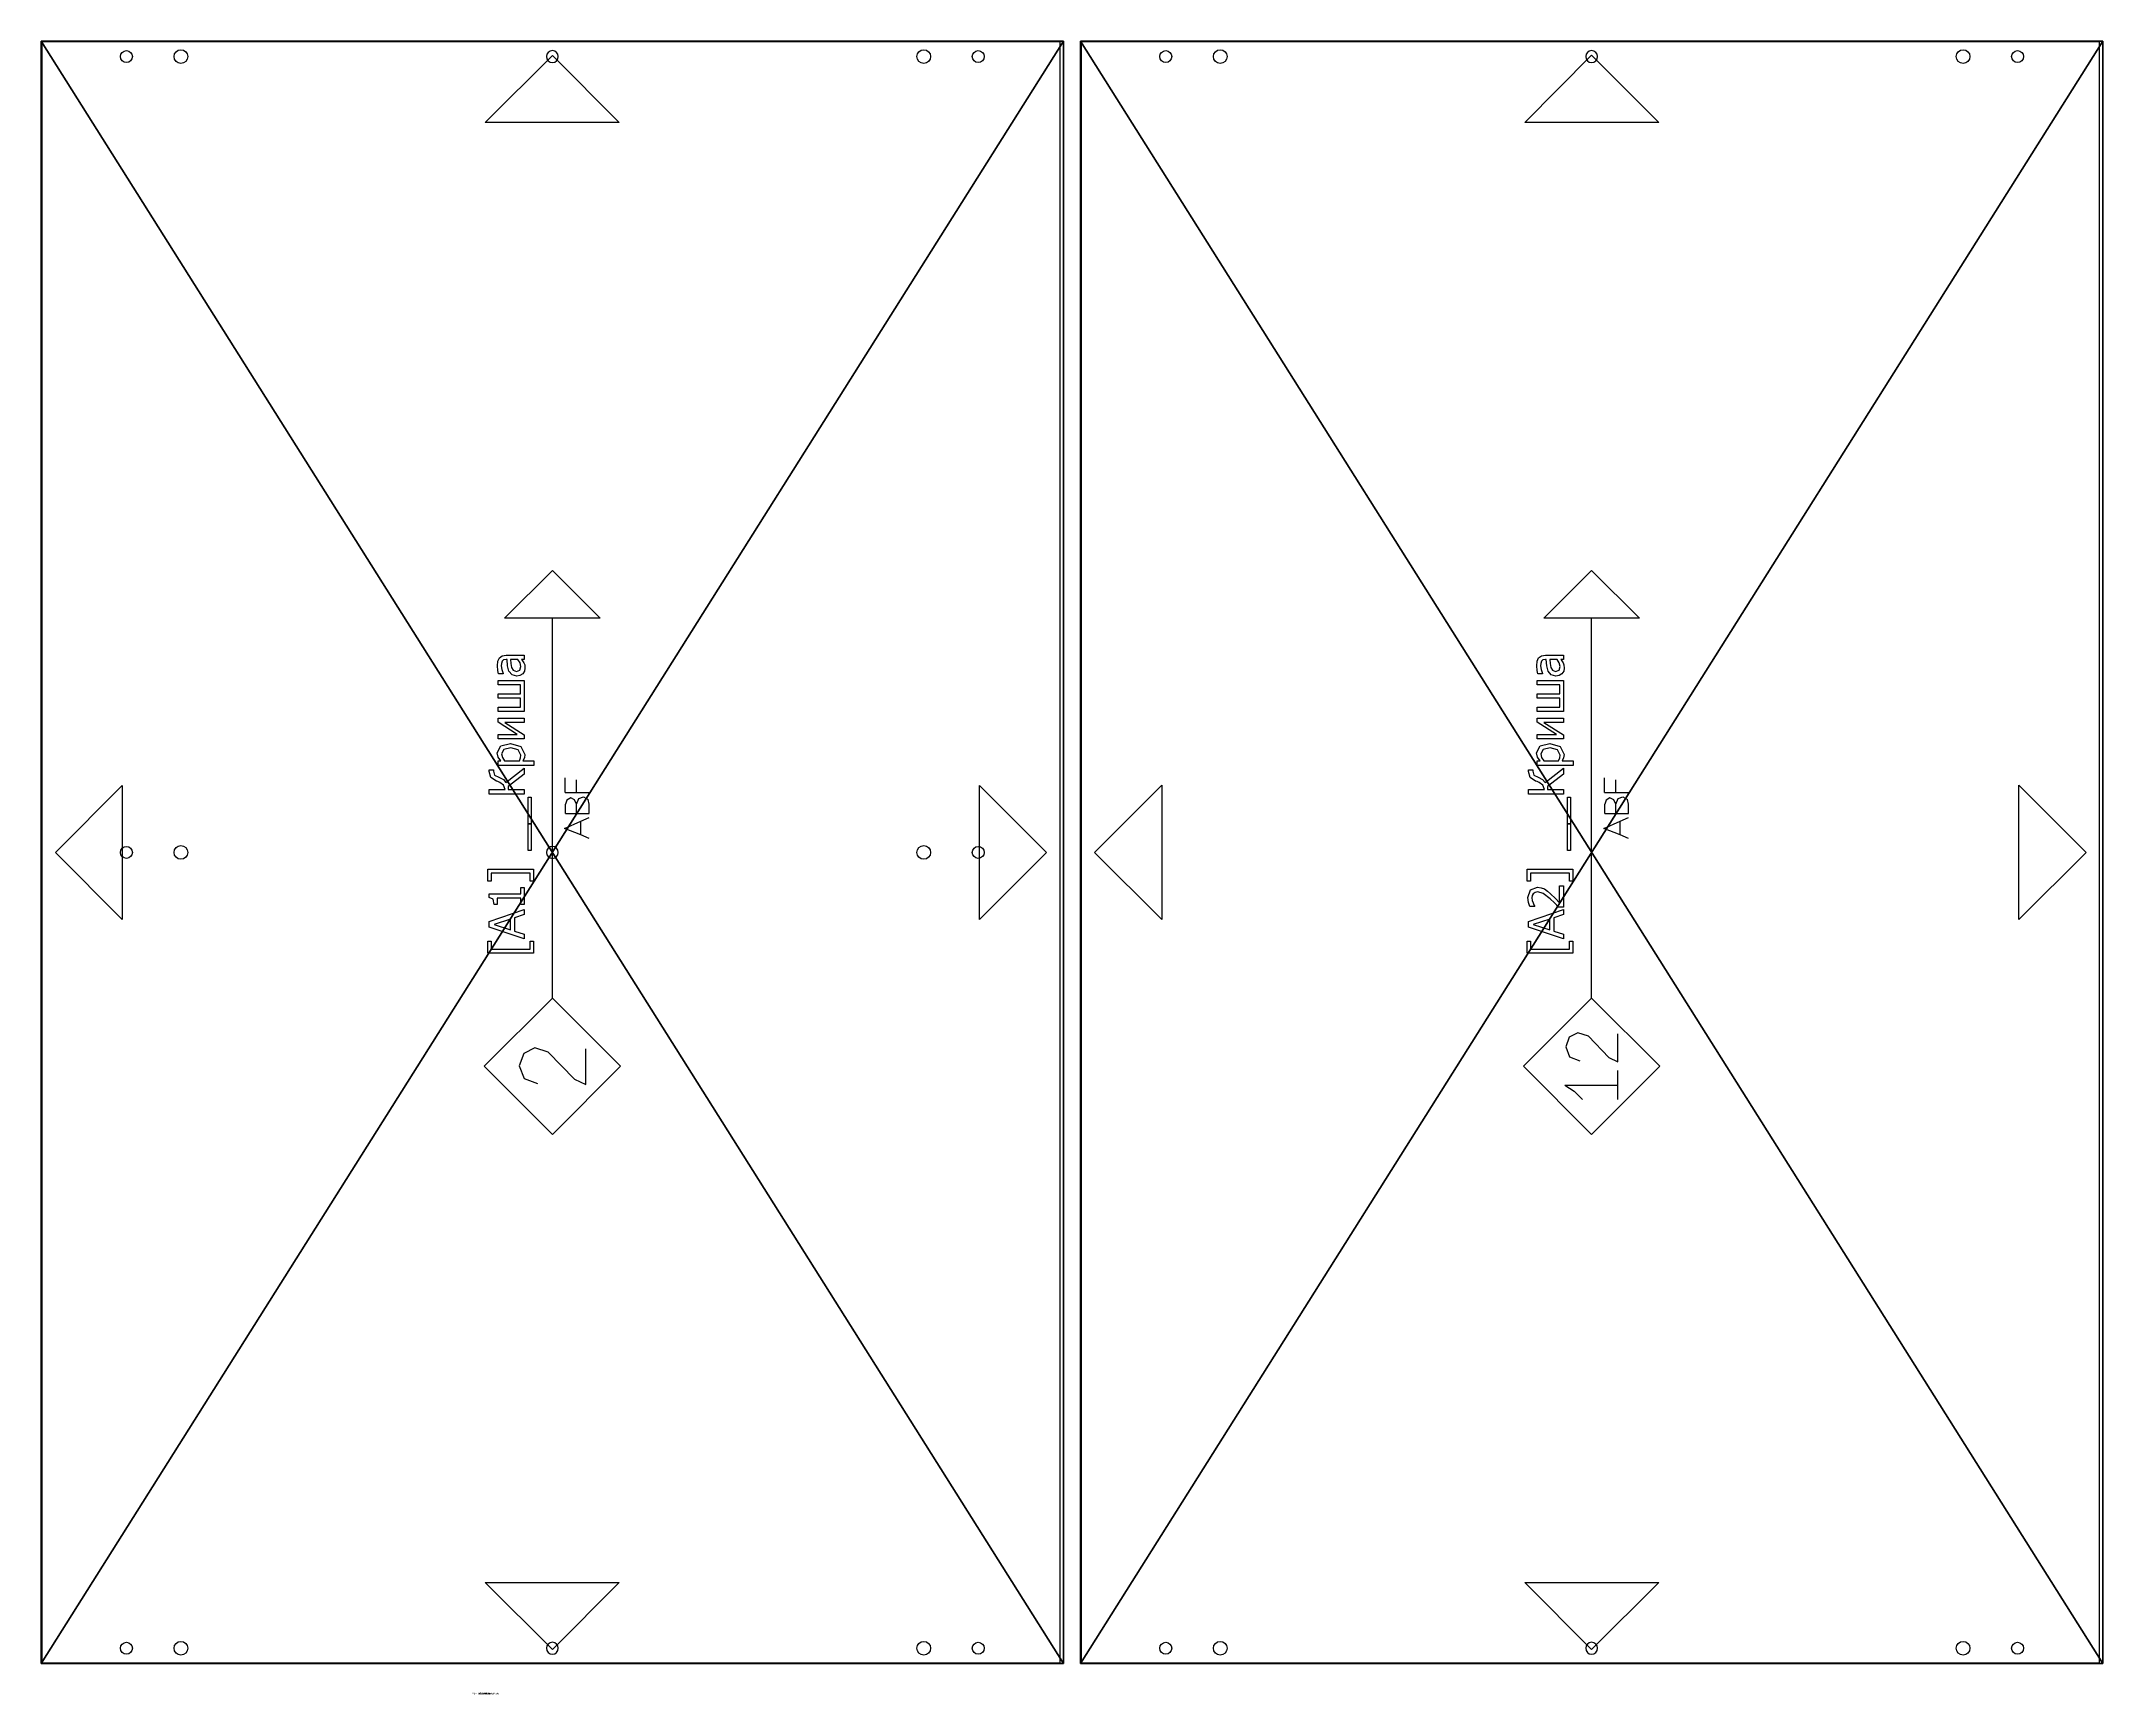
# Model space of a CAD drawing. Header units: millimetres. Extents: x -45532 to 18, y -11338 to 4436.
# Drawn here: x -37174 to -35964, y -18 to 952 of the extents above; entities that cross this region are included whole.
import ezdxf

# ---------------------------------------------------------------- set-up
doc = ezdxf.new("R2010")
doc.units = ezdxf.units.MM
doc.header["$LTSCALE"] = 25.4
doc.layers.get('0').update_dxf_attribs({"true_color": 0xffffff})
for name, color, linetype, true_color in [('ABF_cuttingLines', 134, 'Continuous', 0x009987), ('ABF_edgeBanding', 252, 'Continuous', 0x777799), ('ABF_Label', 190, 'Continuous', 0x9900ff), ('D7-DEPTHF-$44817', 134, 'Continuous', 0x009987), ('D8-DEPTH12-$38878', 252, 'Continuous', 0x777799)]:
    doc.layers.add(name, color=color, linetype=linetype, true_color=true_color)

# ---------------------------------------------------------------- blocks, each defined once
blk = doc.blocks.new('Group302#1')
blk = doc.blocks.new('Group303#1')
blk = doc.blocks.new('Group306#1')
blk = doc.blocks.new('Group307#1')
blk = doc.blocks.new('Group310#2')
blk = doc.blocks.new('Group311#1')
blk = doc.blocks.new('Group314#2')
blk = doc.blocks.new('Group315#1')
blk = doc.blocks.new('Group313#2')
blk = doc.blocks.new('Group314#3')
blk = doc.blocks.new('Group316#2')
blk = doc.blocks.new('Group317#1')
blk = doc.blocks.new('Group373#1')
blk = doc.blocks.new('Group375#1')
blk = doc.blocks.new('Group1137#1')
blk = doc.blocks.new('Group1786#1')
blk = doc.blocks.new('Group1787#1')
blk = doc.blocks.new('_____#96')
at = {"color": 0}
ref = blk.add_blockref('Group310#2', (11387.8, 740, 18), dxfattribs=at)
ref.add_attrib('Skp_GroupInstanceName', '_ABF_sideDrill', (0, 0), dxfattribs={"height": 1})
ref = blk.add_blockref('Group311#1', (11387.8, 740, 18), dxfattribs=at)
ref.add_attrib('Skp_GroupInstanceName', '_ABF_sideDrillDepth', (0, 0), dxfattribs={"height": 1})
ref = blk.add_blockref('Group314#2', (11887.8, 740, 18), dxfattribs=at)
ref.add_attrib('Skp_GroupInstanceName', '_ABF_sideDrill', (0, 0), dxfattribs={"height": 1})
ref = blk.add_blockref('Group315#1', (11887.8, 740, 18), dxfattribs=at)
ref.add_attrib('Skp_GroupInstanceName', '_ABF_sideDrillDepth', (0, 0), dxfattribs={"height": 1})
ref = blk.add_blockref('Group316#2', (11637.8, 740, 18), dxfattribs=at)
ref.add_attrib('Skp_GroupInstanceName', '_ABF_sideDrill', (0, 0), dxfattribs={"height": 1})
ref = blk.add_blockref('Group317#1', (11637.8, 740, 18), dxfattribs=at)
ref.add_attrib('Skp_GroupInstanceName', '_ABF_sideDrillDepth', (0, 0), dxfattribs={"height": 1})
ref = blk.add_blockref('Group375#1', (11337.8, 656.5, 18), dxfattribs=at)
ref.add_attrib('Skp_GroupInstanceName', '_ABF_hingeMountingPlate', (0, 0), dxfattribs={"height": 1})
ref = blk.add_blockref('Group373#1', (11337.8, 101.5, 18), dxfattribs=at)
ref.add_attrib('Skp_GroupInstanceName', '_ABF_hingeMountingPlate', (0, 0), dxfattribs={"height": 1})
ref = blk.add_blockref('Group303#1', (11387.8, 18, 18), dxfattribs=at)
ref.add_attrib('Skp_GroupInstanceName', '_ABF_sideDrillDepth', (0, 0), dxfattribs={"height": 1})
ref = blk.add_blockref('Group307#1', (11887.8, 18, 18), dxfattribs=at)
ref.add_attrib('Skp_GroupInstanceName', '_ABF_sideDrillDepth', (0, 0), dxfattribs={"height": 1})
ref = blk.add_blockref('Group314#3', (11637.8, 18, 18), dxfattribs=at)
ref.add_attrib('Skp_GroupInstanceName', '_ABF_sideDrillDepth', (0, 0), dxfattribs={"height": 1})
ref = blk.add_blockref('Group302#1', (11387.8, 18, 18), dxfattribs=at)
ref.add_attrib('Skp_GroupInstanceName', '_ABF_sideDrill', (0, 0), dxfattribs={"height": 1})
ref = blk.add_blockref('Group306#1', (11887.8, 18, 18), dxfattribs=at)
ref.add_attrib('Skp_GroupInstanceName', '_ABF_sideDrill', (0, 0), dxfattribs={"height": 1})
ref = blk.add_blockref('Group313#2', (11637.8, 18, 18), dxfattribs=at)
ref.add_attrib('Skp_GroupInstanceName', '_ABF_sideDrill', (0, 0), dxfattribs={"height": 1})
at = {"layer": 'ABF_cuttingLines', "color": 0}
ref = blk.add_blockref('Group1786#1', (0, 0, 18), dxfattribs=at)
ref.add_attrib('Skp_GroupInstanceName', '_ABF_cuttingLines', (0, 0), dxfattribs={"layer": '0', "height": 1})
at = {"layer": 'ABF_edgeBanding', "color": 0}
ref = blk.add_blockref('Group1787#1', (0, 0, 18), dxfattribs=at)
ref.add_attrib('Skp_GroupInstanceName', '_ABF_edgeBanding', (0, 0), dxfattribs={"layer": '0', "height": 1})
at = {"layer": 'ABF_Label', "color": 0}
ref = blk.add_blockref('Group1137#1', (11637.8, 379, 18), dxfattribs=dict(at, xscale=1.574803149606299, yscale=1.574803149606299, rotation=90))
ref.add_attrib('Skp_GroupInstanceName', '_ABF_Label', (0, 0), dxfattribs={"layer": '0', "height": 1})
blk = doc.blocks.new('Group309#1')
at = {"layer": 'D7-DEPTHF-$44817', "color": 0, "extrusion": (0, 0, -1)}
blk.add_circle((0, -9), 3.5, dxfattribs=at)
at = {"layer": 'D8-DEPTH12-$38878', "color": 0, "extrusion": (0, 0, -1)}
blk.add_circle((32, -9), 4, dxfattribs=at)
blk = doc.blocks.new('Group313#1')
at = {"layer": 'D7-DEPTHF-$44817', "color": 0, "extrusion": (0, 0, -1)}
blk.add_circle((0, -9), 3.5, dxfattribs=at)
at = {"layer": 'D8-DEPTH12-$38878', "color": 0, "extrusion": (0, 0, -1)}
blk.add_circle((-32, -9), 4, dxfattribs=at)
blk = doc.blocks.new('Group315#2')
at = {"layer": 'D7-DEPTHF-$44817', "color": 0}
blk.add_circle((0, -9, 18), 3.5, dxfattribs=at)
blk = doc.blocks.new('Group327#1')
at = {"layer": 'D7-DEPTHF-$44817', "color": 0, "extrusion": (0, 0, -1)}
blk.add_circle((0, 9), 3.5, dxfattribs=at)
at = {"layer": 'D8-DEPTH12-$38878', "color": 0, "extrusion": (0, 0, -1)}
blk.add_circle((32, 9), 4, dxfattribs=at)
blk = doc.blocks.new('Group331#1')
at = {"layer": 'D7-DEPTHF-$44817', "color": 0, "extrusion": (0, 0, -1)}
blk.add_circle((0, 9), 3.5, dxfattribs=at)
at = {"layer": 'D8-DEPTH12-$38878', "color": 0, "extrusion": (0, 0, -1)}
blk.add_circle((-32, 9), 4, dxfattribs=at)
blk = doc.blocks.new('Group333#2')
at = {"layer": 'D7-DEPTHF-$44817', "color": 0}
blk.add_circle((0, 9, 18), 3.5, dxfattribs=at)
blk = doc.blocks.new('Group1125#1')
at = {"layer": 'ABF_Label', "color": 0}
for p, q in [((-37.59, 7.03), (-37.59, 24.09)), ((-37.59, 24.09), (-33.03, 24.09)), ((-33.03, 24.09), (-33.03, 22.84)), ((-32.26, 10.47), (-27.87, 23.51)), ((-27.87, 23.51), (-25.73, 23.51)), ((-25.73, 23.51), (-21.33, 10.47)), ((-20.19, 22.99), (-18.68, 23.52)), ((-18.68, 23.52), (-16.85, 23.78)), ((-16.85, 23.78), (-13.99, 22.81)), ((-10.77, 22.84), (-10.77, 24.09)), ((-10.77, 24.09), (-6.21, 24.09)), ((-6.21, 24.09), (-6.21, 7.03)), ((21.75, 10.47), (21.75, 23.51)), ((21.75, 23.51), (23.49, 23.51)), ((23.49, 23.51), (23.49, 17.63)), ((27.92, 22.94), (30.18, 23.51)), ((30.18, 23.51), (30.71, 23.51)), ((30.71, 23.51), (30.71, 21.96)), ((-33.03, 22.84), (-36.05, 22.84)), ((-36.05, 22.84), (-36.05, 8.29)), ((-26.84, 21.74), (-28.85, 15.59)), ((-28.85, 15.59), (-24.83, 15.59)), ((-24.83, 15.59), (-26.84, 21.74)), ((-20.19, 21.13), (-20.19, 22.99)), ((-20.1, 21.13), (-20.19, 21.13)), ((-19.54, 21.49), (-20.1, 21.13)), ((-18.84, 21.85), (-19.54, 21.49)), ((-17.92, 22.15), (-18.84, 21.85)), ((-18.83, 13.87), (-17.32, 15.44)), ((-16.98, 22.26), (-17.92, 22.15)), ((-17.32, 15.44), (-15.29, 18.06)), ((-16.09, 22.13), (-16.98, 22.26)), ((-15.38, 21.74), (-16.09, 22.13)), ((-14.92, 21.06), (-15.38, 21.74)), ((-14.41, 16.45), (-15.38, 15.35)), ((-15.29, 18.06), (-14.75, 20.1)), ((-14.75, 20.1), (-14.92, 21.06)), ((-13.63, 17.58), (-14.41, 16.45)), ((-13.99, 22.81), (-12.96, 20.19)), ((-13.14, 18.78), (-13.63, 17.58)), ((-12.96, 20.19), (-13.14, 18.78)), ((-7.75, 22.84), (-10.77, 22.84)), ((-7.75, 8.29), (-7.75, 22.84)), ((23.49, 17.63), (25.11, 18.15)), ((24.58, 16.44), (23.49, 16.44)), ((23.49, 16.44), (23.49, 10.47)), ((29.19, 10.47), (24.58, 16.44)), ((25.11, 18.15), (26.09, 19.53)), ((26.09, 19.53), (26.37, 20.28)), ((27.18, 18.27), (26.11, 17.32)), ((26.11, 17.32), (31.4, 10.47)), ((26.37, 20.28), (26.58, 20.88)), ((26.58, 20.88), (27.92, 22.94)), ((27.99, 19.97), (27.18, 18.27)), ((28.78, 21.54), (27.99, 19.97)), ((30.27, 21.96), (28.78, 21.54)), ((30.71, 21.96), (30.27, 21.96)), ((32.43, 6.86), (32.43, 20.25)), ((32.43, 20.25), (34.08, 20.25)), ((34.08, 20.25), (34.08, 19.23)), ((34.08, 19.23), (35.44, 20.15)), ((35.31, 18.64), (34.08, 17.84)), ((34.08, 17.84), (34.08, 12.3)), ((36.67, 18.95), (35.31, 18.64)), ((35.44, 20.15), (37.07, 20.52)), ((38.4, 18.03), (36.67, 18.95)), ((37.07, 20.52), (39.69, 19.19)), ((38.23, 12.69), (38.94, 15.43)), ((38.94, 15.43), (38.4, 18.03)), ((40.64, 15.62), (39.47, 11.72)), ((39.69, 19.19), (40.64, 15.62)), ((42.34, 10.47), (42.34, 20.25)), ((42.34, 20.25), (43.97, 20.25)), ((48.44, 17.76), (43.83, 10.47)), ((43.97, 20.25), (43.97, 13.07)), ((43.97, 13.07), (48.53, 20.25)), ((48.44, 10.47), (48.44, 17.76)), ((48.53, 20.25), (50.07, 20.25)), ((50.07, 20.25), (50.07, 10.47)), ((52.45, 10.47), (52.45, 20.25)), ((52.45, 20.25), (54.1, 20.25)), ((54.1, 20.25), (54.1, 11.86)), ((57.42, 11.86), (57.42, 20.25)), ((57.42, 20.25), (59.06, 20.25)), ((59.06, 20.25), (59.06, 11.86)), ((62.38, 11.86), (62.38, 20.25)), ((62.38, 20.25), (64.03, 20.25)), ((64.03, 20.25), (64.03, 10.47)), ((66.16, 15.03), (67.52, 16.17)), ((66.53, 20.04), (67.83, 20.33)), ((66.53, 18.37), (66.53, 20.04)), ((66.62, 18.37), (66.53, 18.37)), ((68.16, 18.86), (66.62, 18.37)), ((67.52, 16.17), (69.46, 16.69)), ((67.83, 20.33), (69.51, 20.49)), ((69.5, 19.03), (68.16, 18.86)), ((70.39, 15.45), (68.94, 15.19)), ((69.46, 16.69), (71.88, 16.9)), ((70.44, 18.97), (69.5, 19.03)), ((69.51, 20.49), (71.21, 20.33)), ((71.88, 15.59), (70.39, 15.45)), ((71.21, 18.7), (70.44, 18.97)), ((71.21, 20.33), (72.46, 19.76)), ((71.7, 18.15), (71.21, 18.7)), ((71.88, 17.22), (71.7, 18.15)), ((71.88, 16.9), (71.88, 17.22)), ((71.88, 12.88), (71.88, 15.59)), ((72.46, 19.76), (73.25, 18.72)), ((73.25, 18.72), (73.52, 17.16)), ((73.52, 17.16), (73.52, 10.47)), ((-86.71, 9.95), (-89, 6.49)), ((-86.71, 9.95), (-86.71, -9.78)), ((-76.22, 8.28), (-77.64, 4.38)), ((-72.47, 9.68), (-76.22, 8.28)), ((-68.87, 8.36), (-72.47, 9.68)), ((-67.24, 5.11), (-68.87, 8.36)), ((-36.05, 8.29), (-33.03, 8.29)), ((-33.03, 8.29), (-33.03, 7.03)), ((-30.51, 10.47), (-32.26, 10.47)), ((-29.33, 14.11), (-30.51, 10.47)), ((-24.34, 14.11), (-29.33, 14.11)), ((-23.16, 10.47), (-24.34, 14.11)), ((-21.33, 10.47), (-23.16, 10.47)), ((-20.46, 12.3), (-18.83, 13.87)), ((-20.46, 10.47), (-20.46, 12.3)), ((-12.42, 10.47), (-20.46, 10.47)), ((-17.21, 13.49), (-18.83, 11.96)), ((-18.83, 11.96), (-12.42, 11.96)), ((-15.38, 15.35), (-17.21, 13.49)), ((-12.42, 11.96), (-12.42, 10.47)), ((-10.77, 7.03), (-10.77, 8.29)), ((-10.77, 8.29), (-7.75, 8.29)), ((0.71, 7.84), (0.71, 8.98)), ((0.71, 8.98), (10.5, 8.98)), ((10.5, 7.84), (0.71, 7.84)), ((10.5, 8.98), (10.78, 8.98)), ((10.5, 7.84), (10.5, 8.98)), ((10.5, 8.98), (20.57, 8.98)), ((10.78, 7.84), (10.5, 7.84)), ((20.57, 7.84), (10.5, 7.84)), ((10.78, 8.98), (10.78, 7.84)), ((20.57, 8.98), (20.57, 7.84)), ((23.49, 10.47), (21.75, 10.47)), ((31.4, 10.47), (29.19, 10.47)), ((34.08, 12.3), (35.18, 11.87)), ((35.22, 10.44), (34.08, 10.96)), ((34.08, 10.96), (34.08, 6.86)), ((35.18, 11.87), (36.24, 11.75)), ((36.51, 10.27), (35.22, 10.44)), ((36.24, 11.75), (38.23, 12.69)), ((39.47, 11.72), (36.51, 10.27)), ((43.83, 10.47), (42.34, 10.47)), ((50.07, 10.47), (48.44, 10.47)), ((64.03, 10.47), (52.45, 10.47)), ((54.1, 11.86), (57.42, 11.86)), ((59.06, 11.86), (62.38, 11.86)), ((65.73, 13.3), (66.16, 15.03)), ((65.97, 12.06), (65.73, 13.3)), ((66.6, 11.06), (65.97, 12.06)), ((67.55, 10.42), (66.6, 11.06)), ((67.86, 14.57), (67.43, 13.41)), ((67.43, 13.41), (67.9, 12.14)), ((68.7, 10.2), (67.55, 10.42)), ((68.94, 15.19), (67.86, 14.57)), ((67.9, 12.14), (69.29, 11.71)), ((69.84, 10.32), (68.7, 10.2)), ((69.29, 11.71), (70.7, 12.05)), ((70.69, 10.67), (69.84, 10.32)), ((71.34, 11.09), (70.69, 10.67)), ((70.7, 12.05), (71.88, 12.88)), ((71.88, 11.51), (71.34, 11.09)), ((71.88, 10.47), (71.88, 11.51)), ((73.52, 10.47), (71.88, 10.47)), ((-89, 6.49), (-92.13, 3.46)), ((-68.49, 1.2), (-76.45, -6.45)), ((-68.49, 1.2), (-67.24, 5.11)), ((-54.28, 0), (87.3, 0)), ((-33.03, 7.03), (-37.59, 7.03)), ((-6.21, 7.03), (-10.77, 7.03)), ((34.08, 6.86), (32.43, 6.86)), ((-76.45, -6.45), (-78.01, -9.78)), ((6.49, -10.57), (8.95, -4.58)), ((8.95, -4.58), (11.61, -10.57)), ((14.53, -4.88), (17.96, -4.88)), ((14.53, -4.88), (14.53, -8.98)), ((19.51, -5.38), (17.96, -4.88)), ((20.29, -6.84), (19.51, -5.38)), ((19.55, -8.25), (20.29, -6.84)), ((22.27, -4.79), (22.27, -8.97)), ((22.27, -4.79), (27.81, -4.79)), ((-92.13, -9.78), (-86.71, -9.78)), ((-86.71, -9.78), (-81.27, -9.78)), ((-78.01, -9.78), (-67.57, -9.78)), ((5.21, -13.72), (6.49, -10.57)), ((6.49, -10.57), (11.61, -10.57)), ((11.61, -10.57), (13.01, -13.72)), ((14.53, -8.98), (14.53, -13.72)), ((14.53, -8.98), (17.96, -8.98)), ((14.53, -13.72), (17.96, -13.72)), ((17.96, -8.98), (19.55, -8.25)), ((17.96, -8.98), (20.04, -9.9)), ((17.96, -13.72), (19.76, -13.36)), ((20.74, -11.59), (19.76, -13.36)), ((20.04, -9.9), (20.74, -11.59)), ((22.27, -8.97), (27.09, -8.97)), ((22.27, -8.97), (22.27, -13.72))]:
    blk.add_line(p, q, dxfattribs=at)
for points in [[(-54.28, 0, 0), (-79.68, -25.4, 0), (-105.08, 0, 0), (-79.68, 25.4, 0), (-54.28, 0, 0)], [(87.3, 17.78, 0), (105.08, 0, 0), (87.3, -17.78, 0), (87.3, 17.78, 0)]]:
    blk.add_polyline3d(points, close=True, dxfattribs=at)
blk = doc.blocks.new('Group1822#1')
at = {"layer": 'ABF_cuttingLines', "color": 0}
blk.add_polyline3d([(-10878.9, -547.3, 0), (-10878.9, -1498.5, 0), (-10281.3, -1498.5, 0), (-10281.3, -547.3, 0), (-10878.9, -547.3, 0)], close=True, dxfattribs=at)
blk = doc.blocks.new('Group1823#1')
at = {"layer": 'ABF_edgeBanding', "color": 0}
for points in [[(-10579.3, -555.1, 0), (-10539.9, -594.5, 0), (-10618.6, -594.5, 0), (-10579.3, -555.1, 0)], [(-10871, -1022.9, 0), (-10831.6, -983.5, 0), (-10831.6, -1062.2, 0), (-10871, -1022.9, 0)], [(-10289.1, -1022.9, 0), (-10328.5, -1062.2, 0), (-10328.5, -983.5, 0), (-10289.1, -1022.9, 0)], [(-10579.3, -1490.6, 0), (-10618.6, -1451.3, 0), (-10539.9, -1451.3, 0), (-10579.3, -1490.6, 0)]]:
    blk.add_polyline3d(points, close=True, dxfattribs=at)
blk = doc.blocks.new('_____#107')
at = {"color": 0}
for p, q in [((-10879.3, -546.9, 18), (-10279.3, -546.9, 18)), ((-10879.3, -1498.9, 18), (-10879.3, -546.9, 18)), ((-10879.3, -546.9), (-10279.3, -546.9)), ((-10879.3, -1498.9), (-10879.3, -546.9)), ((-10879.3, -546.9, 18), (-10279.3, -546.9, 18)), ((-10879.3, -546.9), (-10279.3, -546.9)), ((-10879.3, -546.9, 18), (-10879.3, -546.9)), ((-10879.3, -1498.9, 18), (-10879.3, -546.9, 18)), ((-10879.3, -546.9, 18), (-10879.3, -546.9)), ((-10879.3, -1498.9), (-10879.3, -546.9)), ((-10279.3, -546.9, 18), (-10279.3, -1498.9, 18)), ((-10279.3, -546.9), (-10279.3, -1498.9)), ((-10279.3, -546.9, 18), (-10279.3, -546.9)), ((-10279.3, -546.9, 18), (-10279.3, -1498.9, 18)), ((-10279.3, -546.9), (-10279.3, -1498.9)), ((-10279.3, -546.9, 18), (-10279.3, -546.9)), ((-10279.3, -1498.9, 18), (-10879.3, -1498.9, 18)), ((-10279.3, -1498.9), (-10879.3, -1498.9)), ((-10279.3, -1498.9, 18), (-10879.3, -1498.9, 18)), ((-10879.3, -1498.9, 18), (-10879.3, -1498.9)), ((-10279.3, -1498.9), (-10879.3, -1498.9)), ((-10879.3, -1498.9, 18), (-10879.3, -1498.9)), ((-10279.3, -1498.9, 18), (-10279.3, -1498.9)), ((-10279.3, -1498.9, 18), (-10279.3, -1498.9))]:
    blk.add_line(p, q, dxfattribs=at)
at = {"color": 0, "extrusion": (0, 0, -1), "rotation": 180}
for name, p in [('Group313#1', (10829.3, -564.9, -18)), ('Group331#1', (10829.3, -1480.9, -18)), ('Group315#2', (10579.3, -564.9, -18)), ('Group333#2', (10579.3, -1480.9, -18)), ('Group309#1', (10329.3, -564.9, -18)), ('Group327#1', (10329.3, -1480.9, -18))]:
    blk.add_blockref(name, p, dxfattribs=at)
at = {"layer": 'ABF_cuttingLines', "color": 0}
blk.add_blockref('Group1822#1', (0, 0, 18), dxfattribs=at)
at = {"layer": 'ABF_edgeBanding', "color": 0}
blk.add_blockref('Group1823#1', (0, 0, 18), dxfattribs=at)
at = {"layer": 'ABF_Label', "color": 0, "xscale": 1.574803149606299, "yscale": 1.574803149606299, "rotation": 90}
blk.add_blockref('Group1125#1', (-10579.3, -1022.9, 18), dxfattribs=at)
at = {"color": 7, "true_color": 0xffffff}
mesh = blk.add_polyface(dxfattribs=at)
corners = [(-10279.3, -1498.9, 18), (-10879.3, -546.9, 18), (-10879.3, -1498.9, 18), (-10279.3, -546.9, 18)]
mesh.append_faces([[corners[k] for k in face] for face in [(0, 1, 2), (1, 0, 3)]], dxfattribs={"vtx0": -1, "color": 7})
at = {"color": 0}
mesh = blk.add_polyface(dxfattribs=at)
corners = [(-10279.3, -546.9), (-10879.3, -1498.9), (-10879.3, -546.9), (-10279.3, -1498.9)]
mesh.append_faces([[corners[k] for k in face] for face in [(0, 1, 2), (1, 0, 3)]], dxfattribs={"vtx0": -1, "color": 0})
mesh = blk.add_polyface(dxfattribs=at)
corners = [(-10879.3, -546.9, 18), (-10279.3, -546.9), (-10879.3, -546.9), (-10279.3, -546.9, 18)]
mesh.append_faces([[corners[k] for k in face] for face in [(0, 1, 2), (1, 0, 3)]], dxfattribs={"vtx0": -1, "color": 0})
mesh = blk.add_polyface(dxfattribs=at)
corners = [(-10879.3, -546.9, 18), (-10879.3, -1498.9), (-10879.3, -1498.9, 18), (-10879.3, -546.9)]
mesh.append_faces([[corners[k] for k in face] for face in [(0, 1, 2), (1, 0, 3)]], dxfattribs={"vtx0": -1, "color": 0})
mesh = blk.add_polyface(dxfattribs=at)
corners = [(-10279.3, -546.9), (-10279.3, -1498.9, 18), (-10279.3, -1498.9), (-10279.3, -546.9, 18)]
mesh.append_faces([[corners[k] for k in face] for face in [(0, 1, 2), (1, 0, 3)]], dxfattribs={"vtx0": -1, "color": 0})
mesh = blk.add_polyface(dxfattribs=at)
corners = [(-10279.3, -1498.9, 18), (-10879.3, -1498.9), (-10279.3, -1498.9), (-10879.3, -1498.9, 18)]
mesh.append_faces([[corners[k] for k in face] for face in [(0, 1, 2), (1, 0, 3)]], dxfattribs={"vtx0": -1, "color": 0})
blk = doc.blocks.new('Group108#1')
at = {"layer": 'D7-DEPTHF-$44817', "color": 0, "extrusion": (0, 0, -1)}
blk.add_circle((0, -9), 3.5, dxfattribs=at)
at = {"layer": 'D8-DEPTH12-$38878', "color": 0, "extrusion": (0, 0, -1)}
blk.add_circle((32, -9), 4, dxfattribs=at)
blk = doc.blocks.new('Group112#1')
at = {"layer": 'D7-DEPTHF-$44817', "color": 0, "extrusion": (0, 0, -1)}
blk.add_circle((0, -9), 3.5, dxfattribs=at)
at = {"layer": 'D8-DEPTH12-$38878', "color": 0, "extrusion": (0, 0, -1)}
blk.add_circle((-32, -9), 4, dxfattribs=at)
blk = doc.blocks.new('Group114#2')
at = {"layer": 'D7-DEPTHF-$44817', "color": 0}
blk.add_circle((0, -9, 18), 3.5, dxfattribs=at)
blk = doc.blocks.new('Group1101#1')
at = {"layer": 'ABF_Label', "color": 0}
for p, q in [((-37.59, 7.03), (-37.59, 24.09)), ((-37.59, 24.09), (-33.03, 24.09)), ((-33.03, 24.09), (-33.03, 22.84)), ((-32.26, 10.47), (-27.87, 23.51)), ((-27.87, 23.51), (-25.73, 23.51)), ((-25.73, 23.51), (-21.33, 10.47)), ((-17.46, 22.11), (-16.75, 23.55)), ((-16.75, 23.55), (-15.39, 23.55)), ((-15.39, 23.55), (-15.39, 11.8)), ((-10.77, 22.84), (-10.77, 24.09)), ((-10.77, 24.09), (-6.21, 24.09)), ((-6.21, 24.09), (-6.21, 7.03)), ((21.75, 10.47), (21.75, 23.51)), ((21.75, 23.51), (23.49, 23.51)), ((23.49, 23.51), (23.49, 17.63)), ((27.92, 22.94), (30.18, 23.51)), ((30.18, 23.51), (30.71, 23.51)), ((30.71, 23.51), (30.71, 21.96)), ((-33.03, 22.84), (-36.05, 22.84)), ((-36.05, 22.84), (-36.05, 8.29)), ((-26.84, 21.74), (-28.85, 15.59)), ((-28.85, 15.59), (-24.83, 15.59)), ((-24.83, 15.59), (-26.84, 21.74)), ((-19.44, 21.73), (-17.46, 22.11)), ((-19.44, 20.54), (-19.44, 21.73)), ((-17.07, 20.54), (-19.44, 20.54)), ((-17.07, 11.8), (-17.07, 20.54)), ((-7.75, 22.84), (-10.77, 22.84)), ((-7.75, 8.29), (-7.75, 22.84)), ((23.49, 17.63), (25.11, 18.15)), ((24.58, 16.44), (23.49, 16.44)), ((23.49, 16.44), (23.49, 10.47)), ((29.19, 10.47), (24.58, 16.44)), ((25.11, 18.15), (26.09, 19.53)), ((26.09, 19.53), (26.37, 20.28)), ((27.18, 18.27), (26.11, 17.32)), ((26.11, 17.32), (31.4, 10.47)), ((26.37, 20.28), (26.58, 20.88)), ((26.58, 20.88), (27.92, 22.94)), ((27.99, 19.97), (27.18, 18.27)), ((28.78, 21.54), (27.99, 19.97)), ((30.27, 21.96), (28.78, 21.54)), ((30.71, 21.96), (30.27, 21.96)), ((32.43, 6.86), (32.43, 20.25)), ((32.43, 20.25), (34.08, 20.25)), ((34.08, 20.25), (34.08, 19.23)), ((34.08, 19.23), (35.44, 20.15)), ((35.31, 18.64), (34.08, 17.84)), ((34.08, 17.84), (34.08, 12.3)), ((36.67, 18.95), (35.31, 18.64)), ((35.44, 20.15), (37.07, 20.52)), ((38.4, 18.03), (36.67, 18.95)), ((37.07, 20.52), (39.69, 19.19)), ((38.23, 12.69), (38.94, 15.43)), ((38.94, 15.43), (38.4, 18.03)), ((40.64, 15.62), (39.47, 11.72)), ((39.69, 19.19), (40.64, 15.62)), ((42.34, 10.47), (42.34, 20.25)), ((42.34, 20.25), (43.97, 20.25)), ((48.44, 17.76), (43.83, 10.47)), ((43.97, 20.25), (43.97, 13.07)), ((43.97, 13.07), (48.53, 20.25)), ((48.44, 10.47), (48.44, 17.76)), ((48.53, 20.25), (50.07, 20.25)), ((50.07, 20.25), (50.07, 10.47)), ((52.45, 10.47), (52.45, 20.25)), ((52.45, 20.25), (54.1, 20.25)), ((54.1, 20.25), (54.1, 11.86)), ((57.42, 11.86), (57.42, 20.25)), ((57.42, 20.25), (59.06, 20.25)), ((59.06, 20.25), (59.06, 11.86)), ((62.38, 11.86), (62.38, 20.25)), ((62.38, 20.25), (64.03, 20.25)), ((64.03, 20.25), (64.03, 10.47)), ((66.16, 15.03), (67.52, 16.17)), ((66.53, 20.04), (67.83, 20.33)), ((66.53, 18.37), (66.53, 20.04)), ((66.62, 18.37), (66.53, 18.37)), ((68.16, 18.86), (66.62, 18.37)), ((67.52, 16.17), (69.46, 16.69)), ((67.83, 20.33), (69.51, 20.49)), ((69.5, 19.03), (68.16, 18.86)), ((70.39, 15.45), (68.94, 15.19)), ((69.46, 16.69), (71.88, 16.9)), ((70.44, 18.97), (69.5, 19.03)), ((69.51, 20.49), (71.21, 20.33)), ((71.88, 15.59), (70.39, 15.45)), ((71.21, 18.7), (70.44, 18.97)), ((71.21, 20.33), (72.46, 19.76)), ((71.7, 18.15), (71.21, 18.7)), ((71.88, 17.22), (71.7, 18.15)), ((71.88, 16.9), (71.88, 17.22)), ((71.88, 12.88), (71.88, 15.59)), ((72.46, 19.76), (73.25, 18.72)), ((73.25, 18.72), (73.52, 17.16)), ((73.52, 17.16), (73.52, 10.47)), ((-84.25, 10.53), (-86.06, 5.58)), ((-79.48, 12.32), (-84.25, 10.53)), ((-74.91, 10.63), (-79.48, 12.32)), ((-72.83, 6.49), (-74.91, 10.63)), ((-36.05, 8.29), (-33.03, 8.29)), ((-33.03, 8.29), (-33.03, 7.03)), ((-30.51, 10.47), (-32.26, 10.47)), ((-29.33, 14.11), (-30.51, 10.47)), ((-24.34, 14.11), (-29.33, 14.11)), ((-23.16, 10.47), (-24.34, 14.11)), ((-21.33, 10.47), (-23.16, 10.47)), ((-19.44, 10.47), (-19.44, 11.8)), ((-19.44, 11.8), (-17.07, 11.8)), ((-13.08, 10.47), (-19.44, 10.47)), ((-15.39, 11.8), (-13.08, 11.8)), ((-13.08, 11.8), (-13.08, 10.47)), ((-10.77, 7.03), (-10.77, 8.29)), ((-10.77, 8.29), (-7.75, 8.29)), ((0.71, 7.84), (0.71, 8.98)), ((0.71, 8.98), (10.5, 8.98)), ((10.5, 7.84), (0.71, 7.84)), ((10.5, 8.98), (10.78, 8.98)), ((10.5, 7.84), (10.5, 8.98)), ((10.5, 8.98), (20.57, 8.98)), ((10.78, 7.84), (10.5, 7.84)), ((20.57, 7.84), (10.5, 7.84)), ((10.78, 8.98), (10.78, 7.84)), ((20.57, 8.98), (20.57, 7.84)), ((23.49, 10.47), (21.75, 10.47)), ((31.4, 10.47), (29.19, 10.47)), ((34.08, 12.3), (35.18, 11.87)), ((35.22, 10.44), (34.08, 10.96)), ((34.08, 10.96), (34.08, 6.86)), ((35.18, 11.87), (36.24, 11.75)), ((36.51, 10.27), (35.22, 10.44)), ((36.24, 11.75), (38.23, 12.69)), ((39.47, 11.72), (36.51, 10.27)), ((43.83, 10.47), (42.34, 10.47)), ((50.07, 10.47), (48.44, 10.47)), ((64.03, 10.47), (52.45, 10.47)), ((54.1, 11.86), (57.42, 11.86)), ((59.06, 11.86), (62.38, 11.86)), ((65.73, 13.3), (66.16, 15.03)), ((65.97, 12.06), (65.73, 13.3)), ((66.6, 11.06), (65.97, 12.06)), ((67.55, 10.42), (66.6, 11.06)), ((67.86, 14.57), (67.43, 13.41)), ((67.43, 13.41), (67.9, 12.14)), ((68.7, 10.2), (67.55, 10.42)), ((68.94, 15.19), (67.86, 14.57)), ((67.9, 12.14), (69.29, 11.71)), ((69.84, 10.32), (68.7, 10.2)), ((69.29, 11.71), (70.7, 12.05)), ((70.69, 10.67), (69.84, 10.32)), ((71.34, 11.09), (70.69, 10.67)), ((70.7, 12.05), (71.88, 12.88)), ((71.88, 11.51), (71.34, 11.09)), ((71.88, 10.47), (71.88, 11.51)), ((73.52, 10.47), (71.88, 10.47)), ((-74.43, 1.53), (-84.55, -8.2)), ((-74.43, 1.53), (-72.83, 6.49)), ((-54.28, 0), (87.3, 0)), ((-33.03, 7.03), (-37.59, 7.03)), ((-6.21, 7.03), (-10.77, 7.03)), ((34.08, 6.86), (32.43, 6.86)), ((6.49, -10.57), (8.95, -4.58)), ((8.95, -4.58), (11.61, -10.57)), ((14.53, -4.88), (17.96, -4.88)), ((14.53, -4.88), (14.53, -8.98)), ((19.51, -5.38), (17.96, -4.88)), ((20.29, -6.84), (19.51, -5.38)), ((19.55, -8.25), (20.29, -6.84)), ((22.27, -4.79), (22.27, -8.97)), ((22.27, -4.79), (27.81, -4.79)), ((-84.55, -8.2), (-86.54, -12.45)), ((-86.54, -12.45), (-73.25, -12.45)), ((5.21, -13.72), (6.49, -10.57)), ((6.49, -10.57), (11.61, -10.57)), ((11.61, -10.57), (13.01, -13.72)), ((14.53, -8.98), (14.53, -13.72)), ((14.53, -8.98), (17.96, -8.98)), ((14.53, -13.72), (17.96, -13.72)), ((17.96, -8.98), (19.55, -8.25)), ((17.96, -8.98), (20.04, -9.9)), ((17.96, -13.72), (19.76, -13.36)), ((20.74, -11.59), (19.76, -13.36)), ((20.04, -9.9), (20.74, -11.59)), ((22.27, -8.97), (27.09, -8.97)), ((22.27, -8.97), (22.27, -13.72))]:
    blk.add_line(p, q, dxfattribs=at)
for points in [[(-54.28, 0, 0), (-79.68, -25.4, 0), (-105.08, 0, 0), (-79.68, 25.4, 0), (-54.28, 0, 0)], [(87.3, 17.78, 0), (105.08, 0, 0), (87.3, -17.78, 0), (87.3, 17.78, 0)]]:
    blk.add_polyline3d(points, close=True, dxfattribs=at)
blk = doc.blocks.new('Group1824#1')
at = {"layer": 'ABF_cuttingLines', "color": 0}
blk.add_polyline3d([(-10843.8, 896.1, 0), (-10843.8, -55.1, 0), (-10246.2, -55.1, 0), (-10246.2, 896.1, 0), (-10843.8, 896.1, 0)], close=True, dxfattribs=at)
blk = doc.blocks.new('Group1825#1')
at = {"layer": 'ABF_edgeBanding', "color": 0}
for points in [[(-10544.2, 888.2, 0), (-10504.9, 848.8, 0), (-10583.6, 848.8, 0), (-10544.2, 888.2, 0)], [(-10835.9, 420.5, 0), (-10796.6, 459.8, 0), (-10796.6, 381.1, 0), (-10835.9, 420.5, 0)], [(-10254.1, 420.5, 0), (-10293.4, 381.1, 0), (-10293.4, 459.8, 0), (-10254.1, 420.5, 0)], [(-10544.2, -47.3, 0), (-10583.6, -7.9, 0), (-10504.9, -7.9, 0), (-10544.2, -47.3, 0)]]:
    blk.add_polyline3d(points, close=True, dxfattribs=at)
blk = doc.blocks.new('_____#108')
at = {"color": 0}
for p, q in [((-10844.2, 896.5, 18), (-10244.2, 896.5, 18)), ((-10844.2, -55.5, 18), (-10844.2, 896.5, 18)), ((-10844.2, 896.5), (-10244.2, 896.5)), ((-10844.2, -55.5), (-10844.2, 896.5)), ((-10844.2, 896.5, 18), (-10244.2, 896.5, 18)), ((-10844.2, 896.5), (-10244.2, 896.5)), ((-10844.2, 896.5, 18), (-10844.2, 896.5)), ((-10844.2, -55.5, 18), (-10844.2, 896.5, 18)), ((-10844.2, 896.5, 18), (-10844.2, 896.5)), ((-10844.2, -55.5), (-10844.2, 896.5)), ((-10244.2, 896.5, 18), (-10244.2, -55.5, 18)), ((-10244.2, 896.5), (-10244.2, -55.5)), ((-10244.2, 896.5, 18), (-10244.2, 896.5)), ((-10244.2, 896.5, 18), (-10244.2, -55.5, 18)), ((-10244.2, 896.5), (-10244.2, -55.5)), ((-10244.2, 896.5, 18), (-10244.2, 896.5)), ((-10244.2, -55.5, 18), (-10844.2, -55.5, 18)), ((-10244.2, -55.5), (-10844.2, -55.5)), ((-10244.2, -55.5, 18), (-10844.2, -55.5, 18)), ((-10844.2, -55.5, 18), (-10844.2, -55.5)), ((-10244.2, -55.5), (-10844.2, -55.5)), ((-10844.2, -55.5, 18), (-10844.2, -55.5)), ((-10244.2, -55.5, 18), (-10244.2, -55.5)), ((-10244.2, -55.5, 18), (-10244.2, -55.5))]:
    blk.add_line(p, q, dxfattribs=at)
at = {"color": 0, "extrusion": (0, 0, -1), "rotation": 180}
for name, p in [('Group313#1', (10794.2, 878.5, -18)), ('Group315#2', (10544.2, 878.5, -18)), ('Group309#1', (10294.2, 878.5, -18)), ('Group112#1', (10794.2, 411.5, -18)), ('Group114#2', (10544.2, 411.5, -18)), ('Group108#1', (10294.2, 411.5, -18)), ('Group331#1', (10794.2, -37.5, -18)), ('Group333#2', (10544.2, -37.5, -18)), ('Group327#1', (10294.2, -37.5, -18))]:
    blk.add_blockref(name, p, dxfattribs=at)
at = {"layer": 'ABF_cuttingLines', "color": 0}
blk.add_blockref('Group1824#1', (0, 0, 18), dxfattribs=at)
at = {"layer": 'ABF_edgeBanding', "color": 0}
blk.add_blockref('Group1825#1', (0, 0, 18), dxfattribs=at)
at = {"layer": 'ABF_Label', "color": 0, "xscale": 1.574803149606299, "yscale": 1.574803149606299, "rotation": 90}
blk.add_blockref('Group1101#1', (-10544.2, 420.5, 18), dxfattribs=at)
at = {"color": 7, "true_color": 0xffffff}
mesh = blk.add_polyface(dxfattribs=at)
corners = [(-10244.2, -55.5, 18), (-10844.2, 896.5, 18), (-10844.2, -55.5, 18), (-10244.2, 896.5, 18)]
mesh.append_faces([[corners[k] for k in face] for face in [(0, 1, 2), (1, 0, 3)]], dxfattribs={"vtx0": -1, "color": 7})
at = {"color": 0}
mesh = blk.add_polyface(dxfattribs=at)
corners = [(-10244.2, 896.5), (-10844.2, -55.5), (-10844.2, 896.5), (-10244.2, -55.5)]
mesh.append_faces([[corners[k] for k in face] for face in [(0, 1, 2), (1, 0, 3)]], dxfattribs={"vtx0": -1, "color": 0})
mesh = blk.add_polyface(dxfattribs=at)
corners = [(-10844.2, 896.5, 18), (-10244.2, 896.5), (-10844.2, 896.5), (-10244.2, 896.5, 18)]
mesh.append_faces([[corners[k] for k in face] for face in [(0, 1, 2), (1, 0, 3)]], dxfattribs={"vtx0": -1, "color": 0})
mesh = blk.add_polyface(dxfattribs=at)
corners = [(-10844.2, 896.5, 18), (-10844.2, -55.5), (-10844.2, -55.5, 18), (-10844.2, 896.5)]
mesh.append_faces([[corners[k] for k in face] for face in [(0, 1, 2), (1, 0, 3)]], dxfattribs={"vtx0": -1, "color": 0})
mesh = blk.add_polyface(dxfattribs=at)
corners = [(-10244.2, 896.5), (-10244.2, -55.5, 18), (-10244.2, -55.5), (-10244.2, 896.5, 18)]
mesh.append_faces([[corners[k] for k in face] for face in [(0, 1, 2), (1, 0, 3)]], dxfattribs={"vtx0": -1, "color": 0})
mesh = blk.add_polyface(dxfattribs=at)
corners = [(-10244.2, -55.5, 18), (-10844.2, -55.5), (-10244.2, -55.5), (-10844.2, -55.5, 18)]
mesh.append_faces([[corners[k] for k in face] for face in [(0, 1, 2), (1, 0, 3)]], dxfattribs={"vtx0": -1, "color": 0})
blk = doc.blocks.new('_48501___EGGER_W_1000_ST9___2800207018__THICKNESS_18')
at = {"color": 0}
for name, p in [('_____#107', (-25684.7, 1498.9)), ('_____#108', (-26329.8, 55.5)), ('_____#96', (-36921.8, -18))]:
    blk.add_blockref(name, p, dxfattribs=at)

msp = doc.modelspace()

# ---------------------------------------------------------------- block references
at = {"color": 0}
msp.add_blockref('_48501___EGGER_W_1000_ST9___2800207018__THICKNESS_18', (0, 0), dxfattribs=at)

doc.saveas('drawing.dxf')
